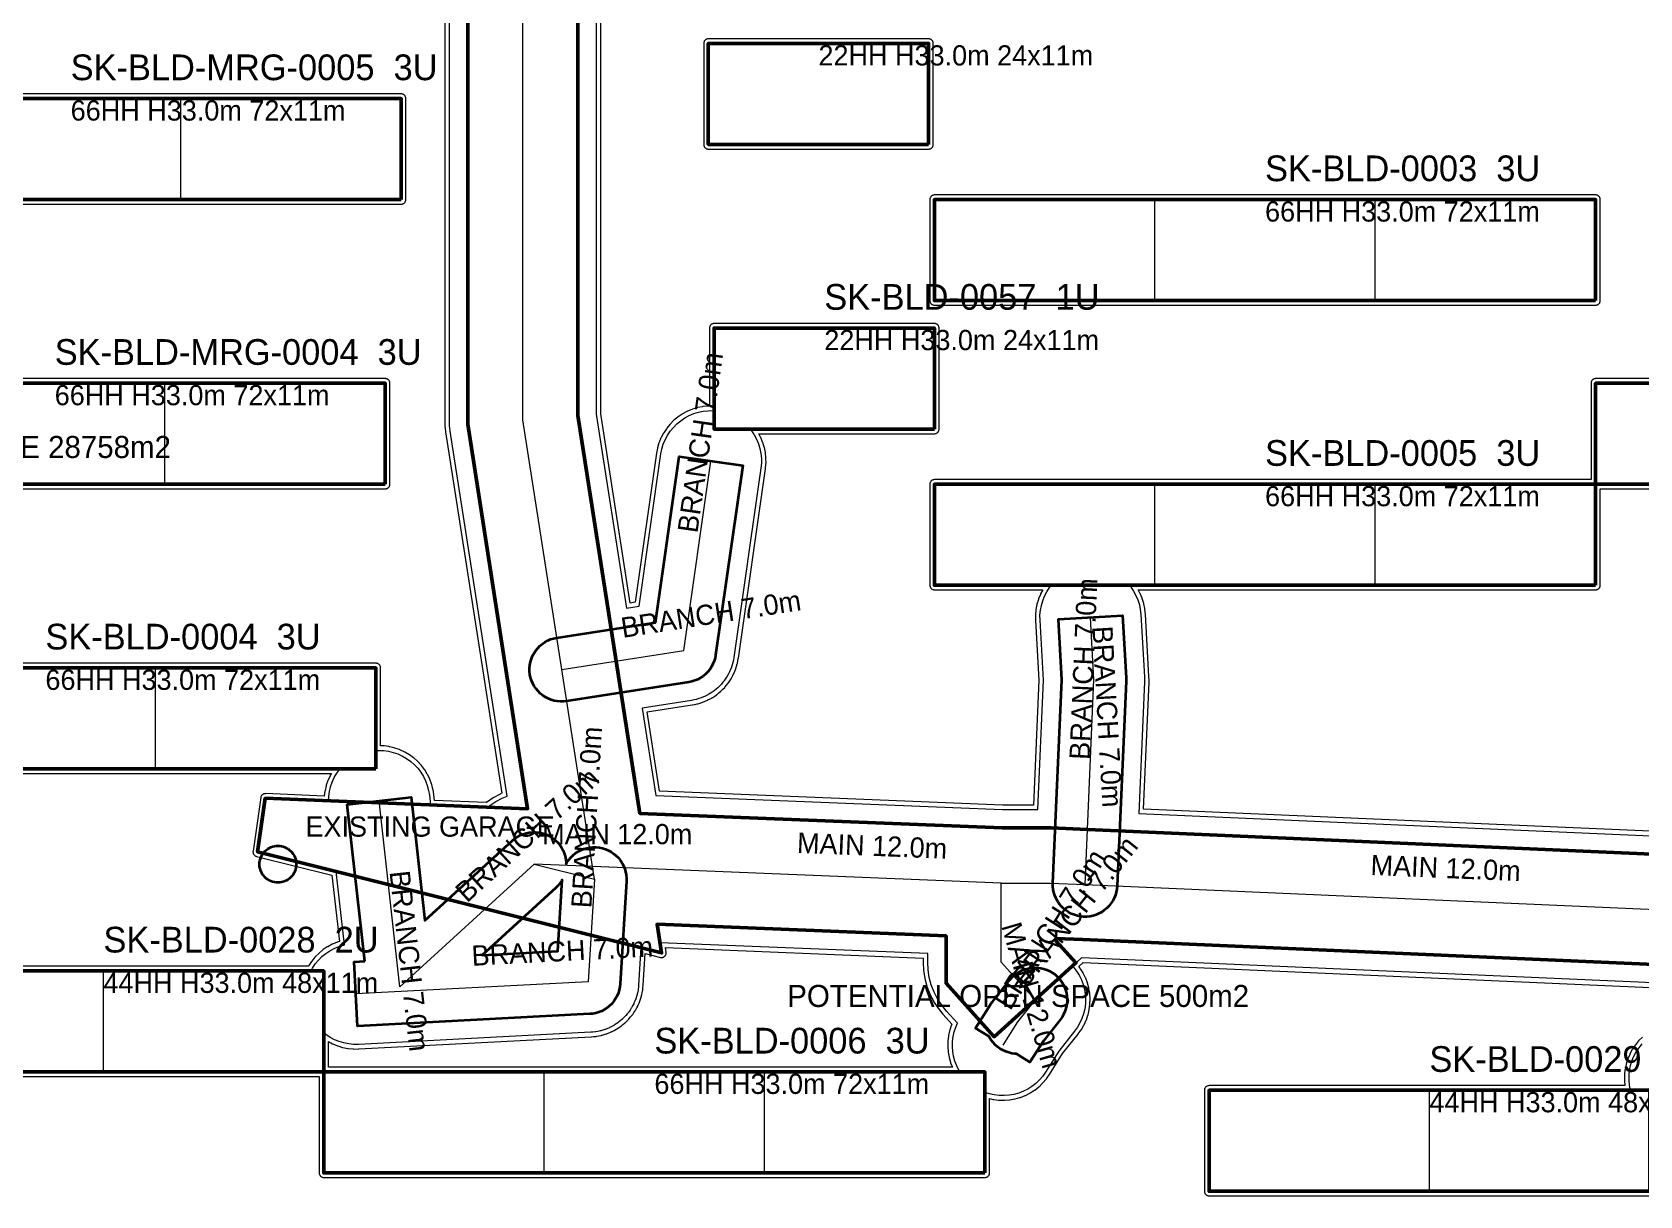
# Model space of a CAD drawing. Header units: metres. Extents: x 10 to 560, y 290 to 670.
# Drawn here: x 55 to 142.5, y 366.8 to 430.1 of the extents above; entities that cross this region are included whole.
import ezdxf

# ---------------------------------------------------------------- set-up
doc = ezdxf.new("R2010")
doc.units = ezdxf.units.M
for name, color, linetype, lineweight in [('A-ANNO-TEXT', 7, 'CONTINUOUS', 18), ('A-BUILDING-LABEL', 7, 'CONTINUOUS', 18), ('A-BUILDING-OUTLINE', 7, 'CONTINUOUS', 50), ('A-ENTRANCE', 6, 'CONTINUOUS', 35), ('A-UNIT-LINE', 4, 'CONTINUOUS', 18), ('C-ROAD-BRANCH', 2, 'CONTINUOUS', 35), ('C-ROAD-CENTER', 8, 'CONTINUOUS', 18), ('C-ROAD-LABEL', 2, 'CONTINUOUS', 18), ('C-ROAD-MAIN', 30, 'CONTINUOUS', 50), ('C-SIDEWALK', 8, 'CONTINUOUS', 18), ('L-OPEN-SPACE', 8, 'CONTINUOUS', 13)]:
    doc.layers.add(name, color=color, linetype=linetype, lineweight=lineweight)

msp = doc.modelspace()

# ---------------------------------------------------------------- linework, layer by layer
at = {"layer": 'A-BUILDING-OUTLINE'}
for points in [[(103.781, 424), (103.781, 429.5), (91.781, 429.5), (91.781, 424)], [(75.064, 421), (75.064, 426.5), (39.064, 426.5), (39.064, 421)], [(140.099, 415.5), (140.099, 421), (104.099, 421), (104.099, 415.5)], [(104.099, 408.5), (104.099, 414), (92.099, 414), (92.099, 408.5)], [(74.195, 405.5), (74.195, 411), (38.195, 411), (38.195, 405.5)], [(176.099, 405.5), (176.099, 411), (140.099, 411), (140.099, 405.5)], [(140.099, 400), (140.099, 405.5), (104.099, 405.5), (104.099, 400)], [(73.688, 390), (73.688, 395.5), (37.688, 395.5), (37.688, 390)], [(70.848, 373.5), (70.848, 379), (46.848, 379), (46.848, 373.5)], [(106.848, 368), (106.848, 373.5), (70.848, 373.5), (70.848, 368)], [(143.048, 367), (143.048, 372.5), (119.048, 372.5), (119.048, 367)]]:
    msp.add_lwpolyline(points, close=True, dxfattribs=at)
at = {"layer": 'A-ENTRANCE'}
msp.add_lwpolyline([(69.348, 384.807), (69.343, 384.709), (69.329, 384.612), (69.305, 384.517), (69.272, 384.425), (69.23, 384.336), (69.179, 384.252), (69.121, 384.173), (69.055, 384.1), (68.982, 384.034), (68.903, 383.976), (68.819, 383.925), (68.73, 383.883), (68.638, 383.85), (68.543, 383.826), (68.446, 383.812), (68.348, 383.807), (68.25, 383.812), (68.153, 383.826), (68.058, 383.85), (67.965, 383.883), (67.876, 383.925), (67.792, 383.976), (67.713, 384.034), (67.641, 384.1), (67.575, 384.173), (67.516, 384.252), (67.466, 384.336), (67.424, 384.425), (67.391, 384.517), (67.367, 384.612), (67.353, 384.709), (67.348, 384.807), (67.353, 384.905), (67.367, 385.002), (67.391, 385.098), (67.424, 385.19), (67.466, 385.279), (67.516, 385.363), (67.575, 385.442), (67.641, 385.514), (67.713, 385.58), (67.792, 385.639), (67.876, 385.689), (67.965, 385.731), (68.058, 385.764), (68.153, 385.788), (68.25, 385.802), (68.348, 385.807), (68.446, 385.802), (68.543, 385.788), (68.638, 385.764), (68.73, 385.731), (68.819, 385.689), (68.903, 385.639), (68.982, 385.58), (69.055, 385.514), (69.121, 385.442), (69.179, 385.363), (69.23, 385.279), (69.272, 385.19), (69.305, 385.098), (69.329, 385.002), (69.343, 384.905)], close=True, dxfattribs=at)
at = {"layer": 'A-UNIT-LINE'}
for points in [[(63.064, 421), (63.064, 426.5)], [(116.099, 415.5), (116.099, 421)], [(128.099, 415.5), (128.099, 421)], [(62.195, 405.5), (62.195, 411)], [(116.099, 400), (116.099, 405.5)], [(128.099, 400), (128.099, 405.5)], [(61.688, 390), (61.688, 395.5)], [(58.848, 373.5), (58.848, 379)], [(82.848, 368), (82.848, 373.5)], [(94.848, 368), (94.848, 373.5)], [(131.048, 367), (131.048, 372.5)]]:
    msp.add_lwpolyline(points, dxfattribs=at)
at = {"layer": 'C-ROAD-BRANCH'}
for points in [[(91.863, 395.415), (91.755, 395.281), (91.634, 395.159), (91.502, 395.049), (91.36, 394.952), (91.209, 394.87), (91.051, 394.803), (90.887, 394.752), (90.719, 394.718), (84.068, 393.682), (83.898, 393.664), (83.726, 393.663), (83.555, 393.678), (83.386, 393.71), (83.222, 393.759), (83.062, 393.824), (82.91, 393.904), (82.767, 393.998), (82.633, 394.106), (82.511, 394.227), (82.401, 394.358), (82.305, 394.501), (82.223, 394.651), (82.156, 394.81), (82.105, 394.974), (82.07, 395.142), (82.052, 395.313), (82.051, 395.484), (82.066, 395.655), (82.099, 395.824), (82.147, 395.989), (82.212, 396.148), (82.292, 396.3), (82.386, 396.443), (82.494, 396.577), (82.615, 396.699), (82.747, 396.809), (82.889, 396.906), (83.04, 396.988), (83.198, 397.054), (83.362, 397.106), (83.53, 397.14), (88.901, 397.977), (90.195, 407.007), (93.66, 406.51), (92.182, 396.198), (92.182, 396.199), (92.15, 396.034), (92.101, 395.869), (92.037, 395.71), (91.957, 395.558)], [(114.044, 383.622), (114.028, 383.451), (113.995, 383.283), (113.947, 383.118), (113.882, 382.959), (113.802, 382.807), (113.707, 382.664), (113.599, 382.53), (113.478, 382.408), (113.346, 382.299), (113.203, 382.202), (113.052, 382.121), (112.894, 382.054), (112.73, 382.003), (112.562, 381.969), (112.391, 381.951), (112.219, 381.95), (112.048, 381.966), (111.88, 381.999), (111.715, 382.048), (111.556, 382.113), (111.404, 382.193), (111.261, 382.287), (111.127, 382.396), (111.005, 382.516), (110.896, 382.649), (110.8, 382.791), (110.718, 382.942), (110.651, 383.1), (110.6, 383.264), (110.566, 383.433), (110.548, 383.603), (110.547, 383.775), (111.031, 394.84), (110.843, 398.151), (114.338, 398.349), (114.53, 394.95), (114.53, 394.95), (114.531, 394.946), (114.532, 394.774)], [(73.072, 379.52), (72.121, 388.065), (75.599, 388.452), (76.346, 381.744), (81.117, 386.1), (81.249, 386.209), (81.392, 386.305), (81.543, 386.386), (81.701, 386.453), (81.866, 386.503), (82.034, 386.537), (82.205, 386.555), (82.376, 386.555), (82.547, 386.539), (82.716, 386.506), (82.881, 386.457), (83.039, 386.392), (83.191, 386.311), (83.334, 386.217), (83.467, 386.108), (83.589, 385.987), (83.699, 385.855), (83.795, 385.712), (83.876, 385.561), (83.943, 385.403), (83.993, 385.239), (84.027, 385.07), (84.045, 384.899), (84.045, 384.826), (84.087, 384.902), (84.184, 385.044), (84.294, 385.176), (84.417, 385.296), (84.551, 385.403), (84.694, 385.497), (84.847, 385.577), (85.006, 385.641), (85.171, 385.689), (85.34, 385.721), (85.511, 385.736), (85.682, 385.734), (85.853, 385.715), (86.021, 385.68), (86.185, 385.628), (86.343, 385.561), (86.494, 385.478), (86.635, 385.382), (86.767, 385.271), (86.887, 385.148), (86.995, 385.015), (87.089, 384.871), (87.168, 384.719), (87.232, 384.559), (87.28, 384.394), (87.312, 384.226), (87.327, 384.054), (87.325, 383.883), (86.992, 378.299), (86.974, 378.128), (86.938, 377.96), (86.887, 377.796), (86.819, 377.638), (86.737, 377.487), (86.64, 377.346), (86.53, 377.214), (86.407, 377.094), (86.273, 376.986), (86.129, 376.892), (85.977, 376.813), (85.818, 376.749), (85.653, 376.701), (85.484, 376.669), (85.336, 376.656), (85.337, 376.655), (72.689, 375.996), (72.506, 379.491)], [(83.706, 383.77), (83.598, 383.637), (83.477, 383.515), (79.467, 379.854), (83.592, 380.069), (83.823, 383.955), (83.801, 383.913)], [(108.203, 378.513), (108.317, 378.642), (108.442, 378.759), (108.578, 378.864), (108.724, 378.954), (108.878, 379.03), (109.039, 379.091), (109.205, 379.135), (109.374, 379.163), (109.546, 379.174), (109.717, 379.168), (109.888, 379.146), (110.055, 379.107), (110.217, 379.051), (110.374, 378.98), (110.523, 378.894), (110.662, 378.794), (110.791, 378.681), (110.908, 378.556), (111.013, 378.419), (111.104, 378.273), (111.179, 378.119), (111.24, 377.959), (111.284, 377.793), (111.312, 377.623), (111.323, 377.452), (111.317, 377.28), (111.295, 377.11), (111.256, 376.943), (111.201, 376.78), (111.13, 376.624), (111.044, 376.475), (110.944, 376.335), (110.054, 375.216), (109.299, 374.021), (108.566, 374.484), (108.481, 374.487), (108.311, 374.509), (108.144, 374.548), (107.981, 374.603), (107.825, 374.674), (107.676, 374.76), (107.536, 374.86), (107.407, 374.974), (107.29, 375.099), (107.186, 375.235), (107.095, 375.381), (107.073, 375.427), (106.34, 375.889), (107.145, 377.165), (107.146, 377.164), (107.155, 377.18), (107.255, 377.319)]]:
    msp.add_lwpolyline(points, close=True, dxfattribs=at)
at = {"layer": 'C-ROAD-CENTER'}
for points in [[(85.471, 384.679), (83.799, 395.411), (81.682, 409.007), (81.682, 445.238), (81.682, 451.665), (81.682, 487.2), (81.682, 507.244)], [(90.45, 396.447), (91.928, 406.758)], [(112.783, 394.851), (112.59, 398.25)], [(83.799, 395.411), (90.45, 396.447)], [(112.296, 383.699), (112.783, 394.851)], [(74.987, 378.133), (73.86, 388.258)], [(82.297, 384.807), (74.987, 378.133)], [(85.471, 384.679), (82.297, 384.807), (85.578, 383.987), (85.471, 384.679)], [(107.728, 383.782), (85.471, 384.679)], [(85.578, 383.987), (85.245, 378.403)], [(107.728, 383.782), (110.394, 383.782), (112.296, 383.699), (147.925, 382.141)], [(109.573, 377.424), (107.728, 379.475), (107.728, 383.782)], [(85.245, 378.403), (72.598, 377.743)], [(109.573, 377.424), (108.625, 376.231)], [(108.625, 376.231), (107.82, 374.955)]]:
    msp.add_lwpolyline(points, dxfattribs=at)
at = {"layer": 'C-ROAD-MAIN'}
for points in [[(144.561, 379.285), (112.165, 380.702), (110.728, 380.764), (110.728, 380.626), (111.803, 379.431), (107.344, 375.417), (104.728, 378.324), (104.728, 380.9), (88.996, 381.535), (89.239, 379.979), (67.24, 385.479), (67.659, 388.4), (81.945, 387.824), (80.835, 394.949), (78.682, 408.775), (78.682, 505.012)], [(84.682, 504.383), (84.682, 409.24), (86.763, 395.873), (88.055, 387.577), (88.055, 387.577), (88.055, 387.577), (107.788, 386.782), (110.459, 386.782), (112.427, 386.696), (147.741, 385.152), (150.084, 385.542), (176.292, 386.478), (178.15, 413.239), (178.354, 425.267), (178.521, 432.898), (178.736, 442.665), (179.381, 472.114), (179.629, 475.409), (180.802, 490.99), (179.272, 504.931)]]:
    msp.add_lwpolyline(points, dxfattribs=at)
at = {"layer": 'C-SIDEWALK'}
for points in [[(147.741, 385.152), (114.175, 386.619), (114.532, 394.774), (114.531, 394.946), (114.53, 394.95), (114.53, 394.95), (114.338, 398.349), (110.843, 398.151), (111.031, 394.84), (110.678, 386.772), (110.459, 386.782), (107.788, 386.782), (88.055, 387.577), (88.055, 387.577), (87.033, 394.144), (90.719, 394.718), (90.887, 394.752), (91.051, 394.803), (91.209, 394.87), (91.36, 394.952), (91.502, 395.049), (91.634, 395.159), (91.755, 395.281), (91.863, 395.415), (91.957, 395.558), (92.037, 395.71), (92.101, 395.869), (92.15, 396.034), (92.182, 396.199), (92.182, 396.198), (93.66, 406.51), (90.195, 407.007), (88.901, 397.977), (86.494, 397.602), (84.682, 409.24), (84.682, 504.383)], [(85.682, 503.43), (85.682, 409.317), (87.328, 398.744), (88.016, 398.851), (89.206, 407.149), (89.257, 407.414), (89.334, 407.672), (89.436, 407.922), (89.562, 408.161), (89.711, 408.386), (89.881, 408.595), (90.071, 408.787), (90.279, 408.959), (90.502, 409.11), (90.74, 409.239), (90.989, 409.343), (91.246, 409.423), (91.511, 409.477), (91.779, 409.504), (92.049, 409.506), (92.099, 409.501), (92.099, 408.5), (94.052, 408.5), (94.128, 408.407), (94.279, 408.184), (94.408, 407.946), (94.512, 407.698), (94.592, 407.44), (94.646, 407.175), (94.674, 406.907), (94.675, 406.637), (94.65, 406.368), (93.172, 396.057), (93.147, 395.927), (93.122, 395.798), (93.121, 395.795), (93.12, 395.792), (93.083, 395.665), (93.045, 395.539), (93.044, 395.536), (93.043, 395.533), (92.994, 395.411), (92.944, 395.289), (92.942, 395.286), (92.941, 395.283), (92.88, 395.167), (92.818, 395.05), (92.817, 395.047), (92.815, 395.045), (92.743, 394.935), (92.67, 394.825), (92.668, 394.822), (92.666, 394.819), (92.583, 394.717), (92.5, 394.615), (92.498, 394.613), (92.496, 394.61), (92.404, 394.516), (92.311, 394.423), (92.309, 394.421), (92.306, 394.418), (92.205, 394.334), (92.104, 394.25), (92.101, 394.248), (92.099, 394.246), (91.989, 394.172), (91.88, 394.098), (91.878, 394.097), (91.875, 394.095), (91.759, 394.032), (91.643, 393.969), (91.64, 393.968), (91.637, 393.967), (91.516, 393.916), (91.395, 393.864), (91.392, 393.863), (91.389, 393.862), (91.263, 393.823), (91.137, 393.784), (91.134, 393.783), (91.131, 393.783), (91.002, 393.756), (90.873, 393.73), (88.175, 393.309), (88.917, 388.544), (107.808, 387.782), (109.722, 387.782), (110.03, 394.833), (109.845, 398.094), (109.843, 398.364), (109.867, 398.633), (109.918, 398.898), (109.994, 399.157), (110.096, 399.407), (110.221, 399.646), (110.369, 399.871), (110.473, 400), (114.707, 400), (114.787, 399.905), (114.938, 399.682), (115.067, 399.445), (115.173, 399.196), (115.253, 398.938), (115.307, 398.674), (115.336, 398.406), (115.529, 395.007), (115.529, 395.004), (115.529, 395.001), (115.53, 394.869), (115.531, 394.737), (115.531, 394.734), (115.531, 394.731), (115.218, 387.575), (147.68, 386.156)], [(78.682, 443.488), (78.682, 408.775), (80.835, 394.949), (81.945, 387.824), (79.781, 387.911), (79.892, 388.004), (80.216, 388.223), (80.56, 388.41), (80.824, 388.522), (79.847, 394.796), (77.729, 408.392), (77.694, 408.699), (77.682, 409.007), (77.682, 441.389)], [(144.068, 378.306), (112.121, 379.702), (112.106, 379.703), (111.615, 379.262), (111.671, 379.202), (111.835, 378.988), (111.978, 378.759), (112.097, 378.517), (112.192, 378.264), (112.262, 378.003), (112.306, 377.737), (112.323, 377.468), (112.314, 377.198), (112.279, 376.93), (112.217, 376.668), (112.13, 376.412), (112.019, 376.166), (111.884, 375.933), (111.727, 375.713), (110.871, 374.636), (110.145, 373.487), (109.99, 373.266), (109.814, 373.061), (109.619, 372.875), (109.406, 372.709), (109.178, 372.564), (108.937, 372.442), (108.686, 372.345), (108.426, 372.273), (108.16, 372.226), (107.891, 372.206), (107.621, 372.212), (107.353, 372.245), (107.09, 372.304), (106.848, 372.383), (106.848, 373.5), (105.49, 373.5), (105.429, 373.596), (105.307, 373.837), (105.21, 374.089), (105.137, 374.349), (105.091, 374.615), (105.071, 374.884), (105.077, 375.154), (105.11, 375.422), (105.168, 375.685), (105.253, 375.941), (105.343, 376.145), (104.754, 376.799), (104.491, 377.124), (104.263, 377.476), (104.073, 377.848), (103.923, 378.239), (103.815, 378.644), (103.75, 379.057), (103.728, 379.475), (103.728, 379.94), (89.153, 380.528), (88.996, 381.535), (104.728, 380.9), (104.728, 378.324), (106.579, 376.267), (106.34, 375.889), (107.073, 375.427), (107.095, 375.381), (107.186, 375.235), (107.29, 375.099), (107.407, 374.974), (107.536, 374.86), (107.676, 374.76), (107.825, 374.674), (107.981, 374.603), (108.144, 374.548), (108.311, 374.509), (108.481, 374.487), (108.566, 374.484), (109.299, 374.021), (110.054, 375.216), (110.944, 376.335), (111.044, 376.475), (111.13, 376.624), (111.201, 376.78), (111.256, 376.943), (111.295, 377.11), (111.317, 377.28), (111.323, 377.452), (111.312, 377.623), (111.284, 377.793), (111.24, 377.959), (111.179, 378.119), (111.104, 378.273), (111.013, 378.419), (110.908, 378.556), (110.873, 378.594), (111.803, 379.431), (110.728, 380.626), (110.728, 380.764), (112.165, 380.702), (144.561, 379.285)], [(143.048, 372.5), (141.998, 372.5), (141.994, 372.513), (141.942, 372.778), (141.917, 373.047), (141.918, 373.317), (141.946, 373.585), (142, 373.85), (142.079, 374.108), (142.184, 374.356), (142.312, 374.594), (142.463, 374.818), (142.635, 375.025)]]:
    msp.add_lwpolyline(points, dxfattribs=at)
for points in [[(71.712, 389.976), (71.733, 390), (73.688, 390), (73.688, 391), (73.825, 391.008), (74.095, 390.998), (74.362, 390.962), (74.625, 390.9), (74.88, 390.812), (75.125, 390.7), (75.358, 390.564), (75.577, 390.406), (75.78, 390.228), (75.963, 390.03), (76.127, 389.815), (76.268, 389.585), (76.387, 389.343), (76.481, 389.09), (76.55, 388.829), (76.593, 388.563), (76.651, 388.037), (75.641, 388.078), (75.599, 388.452), (73.144, 388.179), (71.111, 388.261), (71.12, 388.493), (71.156, 388.761), (71.218, 389.023), (71.306, 389.278), (71.418, 389.524), (71.554, 389.757)], [(70.745, 379.775), (70.953, 379.947), (71.177, 380.098), (71.414, 380.226), (71.663, 380.33), (71.921, 380.409), (71.966, 380.418), (71.521, 384.409), (72.556, 384.15), (73.072, 379.52), (72.506, 379.491), (72.689, 375.996), (85.337, 376.655), (85.336, 376.656), (85.484, 376.669), (85.653, 376.701), (85.818, 376.749), (85.977, 376.813), (86.129, 376.892), (86.273, 376.986), (86.407, 377.094), (86.53, 377.214), (86.64, 377.346), (86.737, 377.487), (86.819, 377.638), (86.887, 377.796), (86.938, 377.96), (86.974, 378.128), (86.992, 378.299), (87.124, 380.508), (88.111, 380.261), (87.991, 378.239), (87.978, 378.123), (87.967, 378.007), (87.963, 377.989), (87.961, 377.971), (87.937, 377.857), (87.915, 377.743), (87.91, 377.725), (87.906, 377.707), (87.871, 377.596), (87.837, 377.484), (87.83, 377.467), (87.825, 377.449), (87.779, 377.342), (87.735, 377.234), (87.726, 377.218), (87.719, 377.201), (87.663, 377.099), (87.608, 376.996), (87.598, 376.981), (87.589, 376.964), (87.524, 376.868), (87.459, 376.771), (87.447, 376.757), (87.437, 376.742), (87.362, 376.652), (87.289, 376.562), (87.275, 376.549), (87.264, 376.535), (87.18, 376.453), (87.098, 376.371), (87.084, 376.359), (87.071, 376.346), (86.98, 376.273), (86.89, 376.199), (86.875, 376.188), (86.86, 376.177), (86.763, 376.113), (86.666, 376.048), (86.65, 376.039), (86.634, 376.029), (86.531, 375.975), (86.429, 375.92), (86.412, 375.913), (86.395, 375.905), (86.287, 375.861), (86.18, 375.816), (86.162, 375.811), (86.145, 375.804), (86.033, 375.771), (85.922, 375.737), (85.903, 375.733), (85.886, 375.728), (85.771, 375.707), (85.657, 375.684), (85.639, 375.682), (85.62, 375.678), (85.504, 375.668), (85.389, 375.656), (72.741, 374.997), (72.471, 374.996), (72.202, 375.022), (71.937, 375.074), (71.679, 375.151), (71.429, 375.254), (71.191, 375.38), (70.966, 375.53), (70.848, 375.626), (70.848, 379), (70.155, 379), (70.235, 379.15), (70.384, 379.375), (70.554, 379.584)], [(76.179, 383.244), (77.6, 382.889), (76.346, 381.744)], [(83.669, 381.372), (83.592, 380.069), (79.467, 379.854), (81.676, 381.87)]]:
    msp.add_lwpolyline(points, close=True, dxfattribs=at)
at = {"layer": 'L-OPEN-SPACE'}
for points in [[(176.099, 411.25), (140.099, 411.25), (140.075, 411.249), (140.05, 411.245), (140.027, 411.239), (140.004, 411.231), (139.981, 411.22), (139.96, 411.208), (139.941, 411.193), (139.922, 411.177), (139.906, 411.159), (139.891, 411.139), (139.879, 411.118), (139.868, 411.096), (139.86, 411.073), (139.854, 411.049), (139.85, 411.025), (139.849, 411), (139.849, 405.75), (104.099, 405.75), (104.075, 405.749), (104.05, 405.745), (104.027, 405.739), (104.004, 405.731), (103.981, 405.72), (103.96, 405.708), (103.941, 405.693), (103.922, 405.677), (103.906, 405.659), (103.891, 405.639), (103.879, 405.618), (103.868, 405.596), (103.86, 405.573), (103.854, 405.549), (103.85, 405.525), (103.849, 405.5), (103.849, 400), (103.85, 399.975), (103.854, 399.951), (103.86, 399.927), (103.868, 399.904), (103.879, 399.882), (103.891, 399.861), (103.906, 399.841), (103.922, 399.823), (103.941, 399.807), (103.96, 399.792), (103.981, 399.78), (104.004, 399.769), (104.027, 399.761), (104.05, 399.755), (104.075, 399.751), (104.099, 399.75), (109.993, 399.75), (109.874, 399.523), (109.864, 399.501), (109.762, 399.251), (109.754, 399.228), (109.678, 398.969), (109.672, 398.945), (109.622, 398.68), (109.618, 398.655), (109.594, 398.387), (109.593, 398.362), (109.595, 398.092), (109.595, 398.08), (109.779, 394.831), (109.482, 388.032), (107.813, 388.032), (89.132, 388.785), (88.46, 393.101), (90.911, 393.483), (90.923, 393.485), (91.052, 393.511), (91.181, 393.538), (91.187, 393.539), (91.188, 393.539), (91.196, 393.541), (91.205, 393.544), (91.205, 393.544), (91.211, 393.545), (91.337, 393.584), (91.462, 393.623), (91.469, 393.625), (91.469, 393.626), (91.477, 393.629), (91.485, 393.632), (91.486, 393.632), (91.492, 393.634), (91.613, 393.685), (91.734, 393.736), (91.74, 393.739), (91.741, 393.739), (91.749, 393.743), (91.756, 393.747), (91.757, 393.747), (91.763, 393.75), (91.878, 393.813), (91.994, 393.875), (91.999, 393.879), (92, 393.879), (92.007, 393.883), (92.015, 393.888), (92.015, 393.888), (92.021, 393.891), (92.13, 393.965), (92.238, 394.039), (92.244, 394.043), (92.244, 394.043), (92.251, 394.048), (92.258, 394.054), (92.258, 394.054), (92.264, 394.058), (92.365, 394.142), (92.466, 394.226), (92.471, 394.23), (92.471, 394.231), (92.477, 394.236), (92.484, 394.242), (92.484, 394.243), (92.489, 394.247), (92.581, 394.341), (92.674, 394.434), (92.678, 394.439), (92.679, 394.439), (92.684, 394.446), (92.69, 394.452), (92.69, 394.453), (92.695, 394.458), (92.778, 394.56), (92.86, 394.662), (92.864, 394.667), (92.865, 394.667), (92.87, 394.675), (92.875, 394.682), (92.875, 394.682), (92.879, 394.687), (92.951, 394.797), (93.024, 394.907), (93.027, 394.912), (93.027, 394.913), (93.032, 394.92), (93.036, 394.928), (93.036, 394.928), (93.04, 394.934), (93.101, 395.05), (93.162, 395.166), (93.165, 395.172), (93.165, 395.173), (93.169, 395.181), (93.173, 395.189), (93.173, 395.189), (93.176, 395.195), (93.225, 395.317), (93.275, 395.438), (93.277, 395.445), (93.277, 395.445), (93.28, 395.453), (93.283, 395.462), (93.283, 395.462), (93.285, 395.468), (93.322, 395.594), (93.36, 395.72), (93.362, 395.727), (93.362, 395.727), (93.364, 395.736), (93.366, 395.744), (93.366, 395.745), (93.367, 395.751), (93.392, 395.88), (93.417, 396.009), (93.419, 396.021), (94.897, 406.333), (94.899, 406.345), (94.924, 406.614), (94.925, 406.638), (94.924, 406.908), (94.922, 406.933), (94.895, 407.201), (94.891, 407.225), (94.837, 407.49), (94.831, 407.513), (94.751, 407.771), (94.743, 407.794), (94.638, 408.043), (94.628, 408.065), (94.528, 408.25), (104.099, 408.25), (104.124, 408.251), (104.148, 408.255), (104.172, 408.261), (104.195, 408.269), (104.217, 408.28), (104.238, 408.292), (104.258, 408.307), (104.276, 408.323), (104.292, 408.341), (104.307, 408.361), (104.32, 408.382), (104.33, 408.404), (104.338, 408.427), (104.344, 408.451), (104.348, 408.475), (104.349, 408.5), (104.349, 414), (104.348, 414.025), (104.344, 414.049), (104.338, 414.073), (104.33, 414.096), (104.32, 414.118), (104.307, 414.139), (104.292, 414.159), (104.276, 414.177), (104.258, 414.193), (104.238, 414.208), (104.217, 414.22), (104.195, 414.231), (104.172, 414.239), (104.148, 414.245), (104.124, 414.249), (104.099, 414.25), (92.099, 414.25), (92.075, 414.249), (92.05, 414.245), (92.027, 414.239), (92.004, 414.231), (91.981, 414.22), (91.96, 414.208), (91.941, 414.193), (91.922, 414.177), (91.906, 414.159), (91.891, 414.139), (91.879, 414.118), (91.868, 414.096), (91.86, 414.073), (91.854, 414.049), (91.85, 414.025), (91.849, 414), (91.849, 409.755), (91.778, 409.754), (91.754, 409.753), (91.485, 409.725), (91.461, 409.722), (91.196, 409.668), (91.173, 409.662), (90.915, 409.582), (90.892, 409.574), (90.643, 409.469), (90.621, 409.459), (90.383, 409.33), (90.362, 409.317), (90.139, 409.166), (90.119, 409.152), (89.911, 408.979), (89.893, 408.963), (89.703, 408.771), (89.687, 408.753), (89.517, 408.543), (89.502, 408.524), (89.354, 408.299), (89.341, 408.277), (89.215, 408.039), (89.205, 408.017), (89.103, 407.767), (89.094, 407.744), (89.017, 407.485), (89.011, 407.461), (88.96, 407.196), (88.958, 407.184), (87.795, 399.07), (87.537, 399.029), (85.932, 409.336), (85.932, 503.191)], [(77.432, 440.924), (77.432, 409.007), (77.432, 408.998), (77.444, 408.689), (77.445, 408.67), (77.481, 408.363), (77.482, 408.353), (79.6, 394.757), (80.547, 388.676), (80.463, 388.641), (80.441, 388.63), (80.097, 388.443), (80.076, 388.43), (79.752, 388.211), (79.732, 388.196), (79.695, 388.165), (76.876, 388.278), (76.841, 388.59), (76.84, 388.603), (76.797, 388.869), (76.792, 388.893), (76.723, 389.154), (76.715, 389.177), (76.621, 389.43), (76.612, 389.453), (76.493, 389.695), (76.481, 389.717), (76.34, 389.946), (76.326, 389.967), (76.162, 390.181), (76.146, 390.2), (75.963, 390.398), (75.945, 390.415), (75.743, 390.594), (75.724, 390.609), (75.505, 390.767), (75.484, 390.78), (75.251, 390.916), (75.229, 390.927), (74.984, 391.04), (74.961, 391.049), (74.706, 391.136), (74.682, 391.143), (74.42, 391.205), (74.396, 391.21), (74.128, 391.246), (74.104, 391.248), (73.938, 391.254), (73.938, 395.5), (73.937, 395.525), (73.933, 395.549), (73.928, 395.573), (73.919, 395.596), (73.909, 395.618), (73.896, 395.639), (73.882, 395.659), (73.865, 395.677), (73.847, 395.693), (73.827, 395.708), (73.806, 395.72), (73.784, 395.731), (73.761, 395.739), (73.737, 395.745), (73.713, 395.749), (73.688, 395.75), (37.688, 395.75)], [(39.064, 420.75), (75.064, 420.75), (75.089, 420.751), (75.113, 420.755), (75.137, 420.761), (75.16, 420.769), (75.182, 420.78), (75.203, 420.792), (75.223, 420.807), (75.241, 420.823), (75.258, 420.841), (75.272, 420.861), (75.285, 420.882), (75.295, 420.904), (75.304, 420.927), (75.31, 420.951), (75.313, 420.975), (75.314, 421), (75.314, 426.5), (75.313, 426.525), (75.31, 426.549), (75.304, 426.573), (75.295, 426.596), (75.285, 426.618), (75.272, 426.639), (75.258, 426.659), (75.241, 426.677), (75.223, 426.693), (75.203, 426.708), (75.182, 426.72), (75.16, 426.731), (75.137, 426.739), (75.113, 426.745), (75.089, 426.749), (75.064, 426.75), (39.064, 426.75)], [(38.195, 405.25), (74.195, 405.25), (74.22, 405.251), (74.244, 405.255), (74.268, 405.261), (74.291, 405.269), (74.313, 405.28), (74.334, 405.292), (74.354, 405.307), (74.372, 405.323), (74.388, 405.341), (74.403, 405.361), (74.416, 405.382), (74.426, 405.404), (74.434, 405.427), (74.44, 405.451), (74.444, 405.475), (74.445, 405.5), (74.445, 411), (74.444, 411.025), (74.44, 411.049), (74.434, 411.073), (74.426, 411.096), (74.416, 411.118), (74.403, 411.139), (74.388, 411.159), (74.372, 411.177), (74.354, 411.193), (74.334, 411.208), (74.313, 411.22), (74.291, 411.231), (74.268, 411.239), (74.244, 411.245), (74.22, 411.249), (74.195, 411.25), (38.195, 411.25)], [(147.665, 386.406), (115.478, 387.814), (115.78, 394.72), (115.781, 394.732), (115.781, 394.733), (115.781, 394.739), (115.78, 394.87), (115.779, 395.002), (115.779, 395.008), (115.779, 395.009), (115.778, 395.021), (115.586, 398.42), (115.585, 398.432), (115.556, 398.701), (115.552, 398.725), (115.498, 398.989), (115.491, 399.013), (115.411, 399.27), (115.403, 399.293), (115.298, 399.542), (115.287, 399.564), (115.186, 399.75), (140.099, 399.75), (140.124, 399.751), (140.148, 399.755), (140.172, 399.761), (140.195, 399.769), (140.217, 399.78), (140.238, 399.792), (140.258, 399.807), (140.276, 399.823), (140.292, 399.841), (140.307, 399.861), (140.32, 399.882), (140.33, 399.904), (140.338, 399.927), (140.344, 399.951), (140.348, 399.975), (140.349, 400), (140.349, 405.25), (176.099, 405.25)], [(37.688, 389.75), (71.261, 389.75), (71.202, 389.65), (71.191, 389.628), (71.079, 389.382), (71.07, 389.36), (70.982, 389.104), (70.975, 389.081), (70.913, 388.818), (70.908, 388.794), (70.872, 388.527), (70.872, 388.521), (67.669, 388.65), (67.645, 388.649), (67.62, 388.647), (67.596, 388.642), (67.573, 388.635), (67.55, 388.625), (67.529, 388.613), (67.509, 388.6), (67.49, 388.584), (67.473, 388.567), (67.457, 388.548), (67.444, 388.527), (67.432, 388.506), (67.423, 388.483), (67.416, 388.459), (67.412, 388.435), (66.992, 385.515), (66.99, 385.49), (66.99, 385.466), (66.992, 385.442), (66.997, 385.418), (67.004, 385.394), (67.014, 385.372), (67.025, 385.35), (67.039, 385.33), (67.055, 385.311), (67.072, 385.294), (67.091, 385.278), (67.111, 385.265), (67.133, 385.253), (67.156, 385.244), (67.179, 385.237), (71.292, 384.208), (71.694, 380.601), (71.59, 380.569), (71.567, 380.561), (71.318, 380.456), (71.296, 380.446), (71.058, 380.318), (71.037, 380.305), (70.813, 380.155), (70.794, 380.14), (70.585, 379.968), (70.567, 379.952), (70.377, 379.76), (70.361, 379.742), (70.19, 379.533), (70.176, 379.513), (70.026, 379.288), (70.014, 379.267), (70.005, 379.25), (46.848, 379.25)], [(46.848, 373.25), (70.598, 373.25), (70.598, 368), (70.599, 367.975), (70.602, 367.951), (70.608, 367.927), (70.617, 367.904), (70.627, 367.882), (70.64, 367.861), (70.654, 367.841), (70.671, 367.823), (70.689, 367.807), (70.709, 367.792), (70.73, 367.78), (70.752, 367.769), (70.775, 367.761), (70.799, 367.755), (70.823, 367.751), (70.848, 367.75), (106.848, 367.75), (106.872, 367.751), (106.896, 367.755), (106.92, 367.761), (106.943, 367.769), (106.965, 367.78), (106.986, 367.792), (107.006, 367.807), (107.024, 367.823), (107.041, 367.841), (107.055, 367.861), (107.068, 367.882), (107.078, 367.904), (107.087, 367.927), (107.093, 367.951), (107.096, 367.975), (107.098, 368), (107.098, 372.046), (107.299, 372.001), (107.323, 371.997), (107.591, 371.964), (107.615, 371.962), (107.885, 371.956), (107.91, 371.957), (108.179, 371.977), (108.203, 371.98), (108.469, 372.026), (108.493, 372.032), (108.753, 372.104), (108.776, 372.112), (109.028, 372.209), (109.05, 372.219), (109.291, 372.341), (109.312, 372.353), (109.54, 372.498), (109.56, 372.512), (109.773, 372.678), (109.791, 372.694), (109.987, 372.881), (110.003, 372.898), (110.179, 373.103), (110.195, 373.122), (110.35, 373.343), (110.356, 373.353), (111.075, 374.492), (111.922, 375.558), (111.93, 375.568), (112.087, 375.787), (112.1, 375.808), (112.235, 376.041), (112.247, 376.063), (112.358, 376.309), (112.367, 376.332), (112.454, 376.587), (112.461, 376.611), (112.522, 376.873), (112.527, 376.898), (112.562, 377.165), (112.564, 377.19), (112.573, 377.459), (112.573, 377.484), (112.555, 377.753), (112.552, 377.778), (112.508, 378.044), (112.503, 378.068), (112.434, 378.329), (112.426, 378.352), (112.331, 378.605), (112.321, 378.627), (112.202, 378.869), (112.19, 378.891), (112.048, 379.12), (112.034, 379.14), (111.96, 379.236), (112.197, 379.449), (143.9, 378.063)], [(142.651, 375.393), (142.459, 375.203), (142.442, 375.185), (142.27, 374.977), (142.256, 374.957), (142.105, 374.734), (142.092, 374.713), (141.964, 374.475), (141.953, 374.453), (141.849, 374.204), (141.84, 374.181), (141.761, 373.923), (141.755, 373.9), (141.701, 373.635), (141.697, 373.611), (141.67, 373.342), (141.668, 373.318), (141.667, 373.048), (141.668, 373.024), (141.693, 372.755), (141.694, 372.75), (119.048, 372.75), (119.023, 372.749), (118.999, 372.745), (118.975, 372.739), (118.952, 372.731), (118.93, 372.72), (118.909, 372.708), (118.889, 372.693), (118.871, 372.677), (118.854, 372.659), (118.84, 372.639), (118.827, 372.618), (118.817, 372.596), (118.808, 372.573), (118.802, 372.549), (118.799, 372.525), (118.798, 372.5), (118.798, 367), (118.799, 366.975), (118.802, 366.951), (118.808, 366.927), (118.817, 366.904), (118.827, 366.882), (118.84, 366.861), (118.854, 366.841), (118.871, 366.823), (118.889, 366.807), (118.909, 366.792), (118.93, 366.78), (118.952, 366.769), (118.975, 366.761), (118.999, 366.755), (119.023, 366.751), (119.048, 366.75), (143.048, 366.75)]]:
    msp.add_lwpolyline(points, dxfattribs=at)
for points in [[(91.532, 423.975), (91.536, 423.951), (91.542, 423.927), (91.55, 423.904), (91.56, 423.882), (91.573, 423.861), (91.588, 423.841), (91.604, 423.823), (91.622, 423.807), (91.642, 423.792), (91.663, 423.78), (91.685, 423.769), (91.708, 423.761), (91.732, 423.755), (91.756, 423.751), (91.781, 423.75), (103.781, 423.75), (103.805, 423.751), (103.83, 423.755), (103.854, 423.761), (103.877, 423.769), (103.899, 423.78), (103.92, 423.792), (103.94, 423.807), (103.958, 423.823), (103.974, 423.841), (103.989, 423.861), (104.001, 423.882), (104.012, 423.904), (104.02, 423.927), (104.026, 423.951), (104.03, 423.975), (104.031, 424), (104.031, 429.5), (104.03, 429.525), (104.026, 429.549), (104.02, 429.573), (104.012, 429.596), (104.001, 429.618), (103.989, 429.639), (103.974, 429.659), (103.958, 429.677), (103.94, 429.693), (103.92, 429.708), (103.899, 429.72), (103.877, 429.731), (103.854, 429.739), (103.83, 429.745), (103.805, 429.749), (103.781, 429.75), (91.781, 429.75), (91.756, 429.749), (91.732, 429.745), (91.708, 429.739), (91.685, 429.731), (91.663, 429.72), (91.642, 429.708), (91.622, 429.693), (91.604, 429.677), (91.588, 429.659), (91.573, 429.639), (91.56, 429.618), (91.55, 429.596), (91.542, 429.573), (91.536, 429.549), (91.532, 429.525), (91.531, 429.5), (91.531, 424)], [(103.85, 415.475), (103.854, 415.451), (103.86, 415.427), (103.868, 415.404), (103.879, 415.382), (103.891, 415.361), (103.906, 415.341), (103.922, 415.323), (103.941, 415.307), (103.96, 415.292), (103.981, 415.28), (104.004, 415.269), (104.027, 415.261), (104.05, 415.255), (104.075, 415.251), (104.099, 415.25), (140.099, 415.25), (140.124, 415.251), (140.148, 415.255), (140.172, 415.261), (140.195, 415.269), (140.217, 415.28), (140.238, 415.292), (140.258, 415.307), (140.276, 415.323), (140.292, 415.341), (140.307, 415.361), (140.32, 415.382), (140.33, 415.404), (140.338, 415.427), (140.344, 415.451), (140.348, 415.475), (140.349, 415.5), (140.349, 421), (140.348, 421.025), (140.344, 421.049), (140.338, 421.073), (140.33, 421.096), (140.32, 421.118), (140.307, 421.139), (140.292, 421.159), (140.276, 421.177), (140.258, 421.193), (140.238, 421.208), (140.217, 421.22), (140.195, 421.231), (140.172, 421.239), (140.148, 421.245), (140.124, 421.249), (140.099, 421.25), (104.099, 421.25), (104.075, 421.249), (104.05, 421.245), (104.027, 421.239), (104.004, 421.231), (103.981, 421.22), (103.96, 421.208), (103.941, 421.193), (103.922, 421.177), (103.906, 421.159), (103.891, 421.139), (103.879, 421.118), (103.868, 421.096), (103.86, 421.073), (103.854, 421.049), (103.85, 421.025), (103.849, 421), (103.849, 415.5)], [(71.334, 375.023), (71.584, 374.92), (71.607, 374.912), (71.865, 374.834), (71.889, 374.828), (72.154, 374.777), (72.178, 374.773), (72.447, 374.747), (72.472, 374.746), (72.741, 374.747), (72.754, 374.747), (85.402, 375.407), (85.414, 375.408), (85.528, 375.419), (85.642, 375.429), (85.667, 375.433), (85.674, 375.434), (85.682, 375.435), (85.707, 375.439), (85.819, 375.461), (85.932, 375.483), (85.956, 375.488), (85.963, 375.491), (85.971, 375.492), (85.995, 375.498), (86.105, 375.532), (86.215, 375.564), (86.238, 375.572), (86.245, 375.575), (86.253, 375.577), (86.276, 375.586), (86.382, 375.63), (86.488, 375.673), (86.511, 375.683), (86.518, 375.687), (86.525, 375.69), (86.547, 375.7), (86.648, 375.755), (86.75, 375.808), (86.771, 375.82), (86.778, 375.824), (86.785, 375.828), (86.806, 375.841), (86.901, 375.905), (86.997, 375.968), (87.017, 375.982), (87.023, 375.987), (87.03, 375.991), (87.049, 376.006), (87.138, 376.079), (87.227, 376.151), (87.246, 376.167), (87.251, 376.173), (87.257, 376.178), (87.276, 376.194), (87.357, 376.276), (87.439, 376.356), (87.455, 376.374), (87.46, 376.38), (87.466, 376.386), (87.482, 376.404), (87.555, 376.493), (87.629, 376.581), (87.643, 376.6), (87.648, 376.607), (87.653, 376.613), (87.667, 376.633), (87.731, 376.729), (87.796, 376.823), (87.808, 376.844), (87.812, 376.851), (87.817, 376.858), (87.829, 376.879), (87.883, 376.98), (87.938, 377.081), (87.949, 377.103), (87.952, 377.11), (87.956, 377.117), (87.966, 377.139), (88.01, 377.246), (88.055, 377.351), (88.063, 377.374), (88.066, 377.382), (88.069, 377.389), (88.077, 377.412), (88.11, 377.522), (88.144, 377.632), (88.151, 377.655), (88.152, 377.663), (88.154, 377.671), (88.16, 377.694), (88.182, 377.807), (88.206, 377.919), (88.21, 377.944), (88.211, 377.952), (88.212, 377.959), (88.216, 377.984), (88.227, 378.098), (88.239, 378.212), (88.24, 378.224), (88.343, 379.946), (89.178, 379.737), (89.202, 379.732), (89.227, 379.73), (89.251, 379.73), (89.276, 379.732), (89.3, 379.737), (89.323, 379.744), (89.346, 379.754), (89.368, 379.765), (89.388, 379.779), (89.407, 379.795), (89.425, 379.812), (89.44, 379.831), (89.454, 379.852), (89.465, 379.874), (89.474, 379.897), (89.481, 379.92), (89.486, 379.944), (89.488, 379.969), (89.488, 379.993), (89.486, 380.018), (89.447, 380.265), (103.478, 379.7), (103.478, 379.475), (103.478, 379.462), (103.5, 379.044), (103.503, 379.018), (103.568, 378.604), (103.574, 378.579), (103.682, 378.175), (103.69, 378.15), (103.84, 377.759), (103.85, 377.735), (104.04, 377.362), (104.054, 377.339), (104.281, 376.988), (104.297, 376.967), (104.56, 376.642), (104.569, 376.632), (105.049, 376.098), (105.024, 376.042), (105.015, 376.02), (104.931, 375.763), (104.924, 375.739), (104.866, 375.476), (104.861, 375.452), (104.829, 375.184), (104.827, 375.16), (104.821, 374.89), (104.821, 374.865), (104.842, 374.596), (104.845, 374.572), (104.891, 374.306), (104.897, 374.282), (104.969, 374.022), (104.977, 373.999), (105.073, 373.75), (71.098, 373.75), (71.098, 375.147), (71.312, 375.033)]]:
    msp.add_lwpolyline(points, close=True, dxfattribs=at)

# ---------------------------------------------------------------- texts
at = {"layer": 'A-ANNO-TEXT'}
msp.add_text('EXISTING GARAGE', height=1.1, dxfattribs=at).set_placement((69.848, 386.307))
at = {"layer": 'A-BUILDING-LABEL'}
for s, height, p in [('22HH H33.0m 24x11m', 1.1, (97.781, 428.3)), ('SK-BLD-MRG-0005  3U', 1.4, (57.064, 427.5)), ('66HH H33.0m 72x11m', 1.1, (57.064, 425.3)), ('SK-BLD-0003  3U', 1.4, (122.099, 422)), ('66HH H33.0m 72x11m', 1.1, (122.099, 419.8)), ('SK-BLD-0057  1U', 1.4, (98.099, 415)), ('SK-BLD-MRG-0004  3U', 1.4, (56.195, 412)), ('22HH H33.0m 24x11m', 1.1, (98.099, 412.8)), ('66HH H33.0m 72x11m', 1.1, (56.195, 409.8)), ('SK-BLD-0005  3U', 1.4, (122.099, 406.5)), ('66HH H33.0m 72x11m', 1.1, (122.099, 404.3)), ('SK-BLD-0004  3U', 1.4, (55.688, 396.5)), ('66HH H33.0m 72x11m', 1.1, (55.688, 394.3)), ('SK-BLD-0028  2U', 1.4, (58.848, 380)), ('44HH H33.0m 48x11m', 1.1, (58.848, 377.8)), ('SK-BLD-0006  3U', 1.4, (88.848, 374.5)), ('SK-BLD-0029  2U', 1.4, (131.048, 373.5)), ('66HH H33.0m 72x11m', 1.1, (88.848, 372.3)), ('44HH H33.0m 48x11m', 1.1, (131.048, 371.3))]:
    msp.add_text(s, height=height, dxfattribs=at).set_placement(p)
at = {"layer": 'C-ROAD-LABEL'}
for s, rotation, p in [('BRANCH 7.0m', 81.84254, (91.189, 402.803)), ('BRANCH 7.0m', 87.49686, (112.539, 390.475)), ('BRANCH 7.0m', 8.852, (87.124, 397.129)), ('BRANCH 7.0m', -86.75304, (112.687, 397.75)), ('BRANCH 7.0m', 86.58798, (85.412, 382.395)), ('BRANCH 7.0m', 42.3951, (78.642, 382.67)), ('MAIN 12.0m', -2.30906, (96.599, 385.431)), ('BRANCH 7.0m', 51.53215, (109.099, 378.027)), ('BRANCH 7.0m', 57.73168, (108.222, 376.793)), ('MAIN 12.0m', -2.33731, (127.827, 384.22)), ('BRANCH 7.0m', -83.64727, (74.423, 384.396)), ('BRANCH 7.0m', 2.98422, (78.921, 379.273)), ('MAIN 12.0m', -73.81079, (107.728, 381.449))]:
    msp.add_text(s, height=1.1, rotation=rotation, dxfattribs=at).set_placement(p)
msp.add_text('MAIN 12.0m', height=1.1, dxfattribs=at).set_placement((82.737, 385.897))
at = {"layer": 'L-OPEN-SPACE'}
for s, p in [('POTENTIAL OPEN SPACE 28758m2', (35.591, 406.927)), ('POTENTIAL OPEN SPACE 500m2', (96.082, 377.035))]:
    msp.add_text(s, height=1.2, dxfattribs=at).set_placement(p)

doc.saveas('drawing.dxf')
